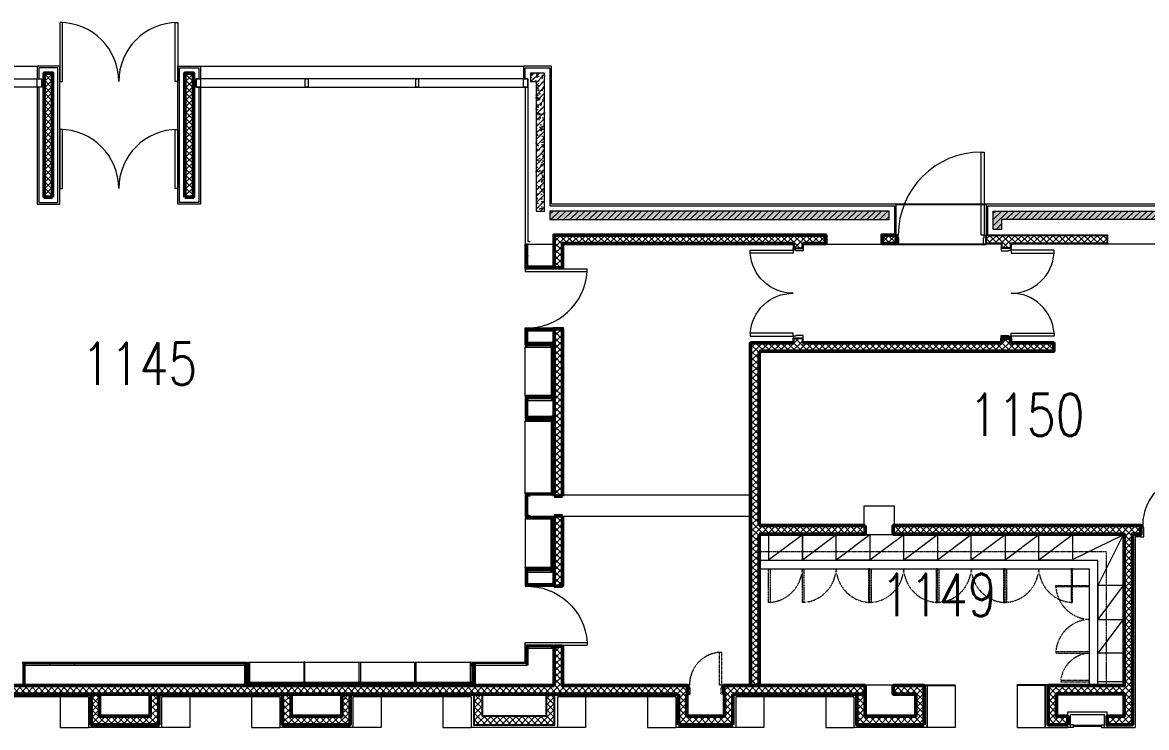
# Model space of a CAD drawing. Header units: inches. Extents: x 13084 to 220150, y 6494 to 167180.
# Drawn here: x 153344 to 173314, y 89785 to 102305 of the extents above; entities that cross this region are included whole.
import ezdxf
from ezdxf.enums import TextEntityAlignment as Align

# ---------------------------------------------------------------- set-up
doc = ezdxf.new("R2010")
doc.units = ezdxf.units.IN
doc.header["$MEASUREMENT"] = 0
doc.linetypes.add('Ground Floor$0$HIDDEN', pattern=[0.375, 0.25, -0.125])
doc.linetypes.add('Ground Floor$0$HIDDEN2', pattern=[0.1875, 0.125, -0.0625])
for name, color, linetype, lineweight in [('Ground Floor$0$A-G23-M-Stairs-Concrete', 251, 'Continuous', 25), ('Ground Floor$0$A-G250-G-Walls-Precast-Concrete', 7, 'Continuous', 15), ('Ground Floor$0$A-G250-M-Walls-Blockwork', 7, 'Continuous', 25), ('Ground Floor$0$A-G250-M-Walls-Louvred', 7, 'Continuous', 9), ('Ground Floor$0$A-G252-H-Internal-Walls', 251, 'Continuous', 9), ('Ground Floor$0$A-G262-H-Precast-Panel', 251, 'Continuous', 5), ('Ground Floor$0$A-G312-M-Wall-Cladding-Panel', 7, 'Continuous', 9), ('Ground Floor$0$A-G312-M-Wall-Finish-Plaster', 7, 'Continuous', 15), ('Ground Floor$0$A-G321-M-Window', 251, 'Continuous', 9), ('Ground Floor$0$A-G322-M-Door', 251, 'Continuous', 15), ('Ground Floor$0$A-G331-M-Floor-Finish-Tiled', 251, 'Continuous', 5), ('Ground Floor$0$A-G4-M-Furniture-Built-In', 251, 'Continuous', 9), ('Ground Floor$0$A-G572-Fire-Hose-Cabinet', 251, 'Continuous', 15), ('Ground Floor$0$Z-Z001-S-Room-Name-Identification-250', 7, 'Continuous', 15)]:
    doc.layers.add(name, color=color, linetype=linetype, lineweight=lineweight)
doc.styles.add('Ground Floor$0$Tag-RomanS', font='romans.shx', dxfattribs={"width": 0.8})
pattern_1 = [(45, (31615.24, 164129.57), (-56.1266, 56.1266), []), (135, (31615.24, 164129.57), (-56.1266, -56.1266), [])]
pattern_2 = [(45, (31615.24, 164119.57), (-56.1266, 56.1266), []), (135, (31615.24, 164119.57), (-56.1266, -56.1266), [])]
pattern_3 = [(50, (31615.24, 164129.57), (182.18467, -15.93909), [19.05, -209.55]), (355, (31615.24, 164129.57), (-35.24283, 191.05664), [15.24, -167.64]), (100.451, (31630.42, 164128.24), (146.9425, 175.11669), [16.19, -178.09]), (46.1842, (31615.24, 164180.37), (271.07904, -42.04233), [28.575, -314.325]), (96.6356, (31637.83, 164176.87), (237.40423, 247.42556), [24.285, -267.135]), (351.184, (31615.24, 164180.37), (237.4046, 247.4251), [22.86, -251.46]), (21, (31640.64, 164167.67), (151.61488, -102.26552), [19.05, -209.55]), (326, (31640.64, 164167.67), (61.80203, 184.18797), [15.24, -167.64]), (71.4514, (31653.27, 164159.15), (213.4165, 81.92286), [16.19, -178.09]), (37.5, (31615.24, 164129.57), (3.088603, 84.55504), [0, -165.608, 0, -170.18, 0, -168.275]), (7.5, (31615.24, 164129.57), (66.81966, 100.180575), [0, -97.028, 0, -161.798, 0, -64.135]), (327.5, (31558.6, 164129.57), (135.590595, -5.728744), [0, -63.5, 0, -198.12, 0, -262.89]), (317.5, (31533.2, 164129.57), (148.12918, 25.42649), [0, -82.55, 0, -131.572, 0, -186.69])]
pattern_4 = [(45, (31615.24, 164129.57), (-56.1266, 56.1266), [])]

# ---------------------------------------------------------------- blocks, each defined once
blk = doc.blocks.new('Ground Floor$0$Door7-Glass-bookshop-2100')
at = {"layer": 'Ground Floor$0$A-G322-M-Door'}
for points in [[(0, 0), (50, 0), (50, 1050), (0, 1050)], [(2100, 0), (2050, 0), (2050, 1050), (2100, 1050)]]:
    blk.add_lwpolyline(points, close=True, dxfattribs=at)
for centre, start, end in [((0, 0), 0, 90), ((2100, 0), 90, 180)]:
    blk.add_arc(centre, 1050, start, end, dxfattribs=at)
blk = doc.blocks.new('Ground Floor$0$d08a')
at = {"layer": 'Ground Floor$0$A-G322-M-Door'}
for points in [[(141095, -68808), (141095, -67334), (141145, -67334), (141145, -68808)], [(139633, -68858), (139621, -68858), (139621, -68808), (139583, -68808), (139583, -68973), (139633, -68973)], [(141133, -68858), (141145, -68858), (141145, -68808), (141183, -68808), (141183, -68973), (141133, -68973)]]:
    blk.add_lwpolyline(points, close=True, dxfattribs=at)
blk.add_arc((141095, -68808), 1474, 90, 180, dxfattribs=at)
blk = doc.blocks.new('Ground Floor$0$tag-roomname')
at = {"lineweight": 18, "ltscale": 0.01, "style": 'Ground Floor$0$Tag-RomanS', "width": 0.8}
blk.add_attdef('ROOM_NO_2', text='', height=3, dxfattribs=at).set_placement((0, 1.612), align=Align.MIDDLE_CENTER)
at = {"linetype": 'ByBlock', "lineweight": 13, "ltscale": 0.01, "style": 'Ground Floor$0$Tag-RomanS', "width": 0.8, "flags": 1}
for tag, p in [('ROOM_NAME_1', (0, -2.288)), ('AREA', (0, -5.744))]:
    blk.add_attdef(tag, text='', height=2.8, dxfattribs=at).set_placement(p, align=Align.MIDDLE_CENTER)
blk = doc.blocks.new('Ground Floor$0$FHC')
at = {"ltscale": 0.2}
for p, q in [((700, 280), (0, 280)), ((0, 0), (0, 280)), ((650, 230), (50, 230)), ((50, 0), (50, 230)), ((650, 0), (650, 230)), ((700, 0), (700, 280)), ((50, 0), (0, 0)), ((100, 50), (50, 50)), ((50, 0), (50, 50)), ((100, 0), (50, 0)), ((100, 50), (100, 0)), ((100, 35), (600, 35)), ((100, 15), (600, 15)), ((600, 0), (600, 50)), ((600, 50), (650, 50)), ((600, 0), (650, 0)), ((650, 0), (650, 50)), ((650, 0), (700, 0))]:
    blk.add_line(p, q, dxfattribs=at)
blk = doc.blocks.new('Ground Floor$0$d1050')
for p, q in [((0, 0), (0, 1100)), ((50, 1100, 0), (0, 1100)), ((50, 0), (50, 1100, 0)), ((0, 0), (50, 0))]:
    blk.add_line(p, q)
blk.add_arc((-18, 34), 1068, 358.194, 86.3534)
blk = doc.blocks.new('Ground Floor$0$Plant Room Door 1600-180')
at = {"layer": 'Ground Floor$0$A-G322-M-Door'}
for points in [[(-1562, 180), (-1562, 942), (-1612, 942), (-1612, 180)], [(-138, 180), (-138, 942), (-88, 942), (-88, 180)], [(-1600, 130), (-1612, 130), (-1612, 180), (-1650, 180), (-1650, 0), (-1600, 0)], [(-100, 130), (-88, 130), (-88, 180), (-50, 180), (-50, 0), (-100, 0)]]:
    blk.add_lwpolyline(points, close=True, dxfattribs=at)
for centre, start, end in [((-1615, 179), 0.0901, 86.0243), ((-85, 179), 93.9757, 179.9099)]:
    blk.add_arc(centre, 765, start, end, dxfattribs=at)
blk = doc.blocks.new('Ground Floor$0$d1000-215')
at = {"layer": 'Ground Floor$0$A-G322-M-Door', "elevation": 0}
for points in [[(88, 1089), (38, 1089), (38, 215), (88, 215)], [(50, 165), (38, 165), (38, 215), (0, 215), (0, 0), (50, 0)], [(950, 165), (962, 165), (962, 215), (1000, 215), (1000, 0), (950, 0)]]:
    blk.add_lwpolyline(points, close=True, dxfattribs=at)
at = {"layer": 'Ground Floor$0$A-G322-M-Door'}
blk.add_arc((88, 215, 0), 874, 359.9988, 90.0031, dxfattribs=at)

msp = doc.modelspace()

# ---------------------------------------------------------------- hatches: boundary and pattern name
at = {"layer": 'Ground Floor$0$A-G252-H-Internal-Walls'}
h = msp.add_hatch(dxfattribs=at)
h.set_pattern_fill('ANSI37', color=256, scale=25, style=0)
h.set_pattern_definition(pattern_1)
h.paths.add_polyline_path([(153880, 99205), (153730, 99205), (153730, 101405), (153880, 101405)])
h = msp.add_hatch(dxfattribs=at)
h.set_pattern_fill('ANSI37', color=256, scale=25, style=0)
h.set_pattern_definition([(135, (278495.24, 164129.57), (56.1266, 56.1266), []), (45, (278495.24, 164129.57), (56.1266, -56.1266), [])])
h.paths.add_polyline_path([(156230, 99205), (156380, 99205), (156380, 101405), (156230, 101405)])
h = msp.add_hatch(dxfattribs=at)
h.set_pattern_fill('ANSI37', color=256, scale=25, style=0)
h.set_pattern_definition(pattern_1)
h.paths.add_polyline_path([(167200, 98380), (167615, 98380), (167615, 98530), (162790, 98530), (162790, 97945), (162940, 97945), (162940, 98380), (167050, 98380), (167050, 98297), (167200, 98297)])
h = msp.add_hatch(dxfattribs=at)
h.set_pattern_fill('ANSI37', color=256, scale=25, style=0)
h.set_pattern_definition(pattern_1)
h.paths.add_polyline_path([(168615, 98530), (168615, 98380), (168865, 98380), (168865, 98530)])
h = msp.add_hatch(dxfattribs=at)
h.set_pattern_fill('ANSI37', color=256, scale=25, style=0)
h.set_pattern_definition(pattern_1)
h.paths.add_polyline_path([(172615, 98380), (172615, 98530), (170465, 98530), (170465, 98380), (170745, 98380), (170745, 98297), (170895, 98297), (170895, 98380)])
h = msp.add_hatch(dxfattribs=at)
h.set_pattern_fill('ANSI37', color=256, scale=25, style=0)
h.set_pattern_definition(pattern_1)
h.paths.add_polyline_path([(162940, 96865), (162790, 96865), (162790, 93895), (162940, 93895)])
h = msp.add_hatch(dxfattribs=at)
h.set_pattern_fill('ANSI37', color=256, scale=25, style=0)
h.set_pattern_definition(pattern_1)
h.paths.add_polyline_path([(171665, 96615), (170895, 96615), (170895, 96697), (170745, 96697), (170745, 96615), (167200, 96615), (167200, 96697), (167050, 96697), (167050, 96615), (166280, 96615), (166280, 93545), (166280, 90530), (166430, 90530), (166430, 93220), (168315, 93220), (168315, 93370), (166430, 93370), (166430, 93545), (166430, 96465), (171665, 96465)])
h = msp.add_hatch(dxfattribs=at)
h.set_pattern_fill('ANSI37', color=256, scale=25, style=0)
h.set_pattern_definition(pattern_1)
h.paths.add_polyline_path([(162940, 93545), (162790, 93545), (162790, 92294), (162940, 92294)])
h = msp.add_hatch(dxfattribs=at)
h.set_pattern_fill('ANSI37', color=256, scale=25, style=0)
h.set_pattern_definition(pattern_1)
h.paths.add_polyline_path([(172915, 93220), (172915, 90530), (171565, 90530), (171565, 89835), (171915, 89835), (171915, 89985), (171715, 89985), (171715, 90380), (172915, 90380), (172915, 89985), (172615, 89985), (172615, 89835), (173065, 89835), (173065, 93220), (173215, 93220), (173215, 93370), (168815, 93370), (168815, 93220)])
h = msp.add_hatch(dxfattribs=at)
h.set_pattern_fill('ANSI37', color=256, scale=25, style=0)
h.set_pattern_definition(pattern_1)
h.paths.add_polyline_path([(164999, 90379), (164999, 89835), (165965, 89835), (165965, 90379), (168165, 90379), (168165, 90379), (168315, 90379), (168315, 90530), (165807, 90530), (165807, 90379), (165815, 90379), (165815, 89985), (165149, 89985), (165149, 90379), (165157, 90379), (165157, 90530), (162940, 90530), (162940, 91229), (162790, 91229), (162790, 90529), (147775, 90529, -0.000629), (147767, 90379)])
h = msp.add_hatch(dxfattribs=at)
h.set_pattern_fill('ANSI37', color=256, scale=25, style=0)
h.set_pattern_definition(pattern_1)
h.paths.add_polyline_path([(169365, 89835), (169365, 90530), (168815, 90530), (168815, 90379), (169215, 90379), (169215, 89985), (168315, 89985), (168315, 90379), (168165, 90379), (168165, 89835)])
h = msp.add_hatch(dxfattribs=at)
h.set_pattern_fill('ANSI37', color=256, scale=25, style=0)
h.set_pattern_definition(pattern_2)
h.paths.add_polyline_path([(155615, 90379), (155615, 89985), (154715, 89985), (154715, 90379), (154565, 90379), (154565, 89835), (155765, 89835), (155765, 90379)])
h = msp.add_hatch(dxfattribs=at)
h.set_pattern_fill('ANSI37', color=256, scale=25, style=0)
h.set_pattern_definition(pattern_2)
h.paths.add_polyline_path([(159015, 90379), (159165, 90379), (159165, 89835), (157965, 89835), (157965, 90379), (158115, 90379), (158115, 89985), (159015, 89985)])
h = msp.add_hatch(dxfattribs=at)
h.set_pattern_fill('ANSI37', color=256, scale=25, style=0)
h.set_pattern_definition(pattern_2)
h.paths.add_polyline_path([(162649, 90379), (162649, 89985), (161515, 89985), (161515, 90379), (161365, 90379), (161365, 89835), (162799, 89835), (162799, 90379)])
at = {"layer": 'Ground Floor$0$A-G262-H-Precast-Panel'}
h = msp.add_hatch(dxfattribs=at)
h.set_pattern_fill('AR-CONC', color=256, style=0)
h.set_pattern_definition(pattern_3)
h.paths.add_polyline_path([(162370, 101405), (162370, 101255), (162470, 101255), (162470, 98955), (162620, 98955), (162620, 101405)])
h = msp.add_hatch(dxfattribs=at)
h.set_pattern_fill('ANSI31', color=256, scale=25, style=0)
h.set_pattern_definition(pattern_4)
h.paths.add_polyline_path([(162370, 101405), (162370, 101255), (162470, 101255), (162470, 98955), (162620, 98955), (162620, 101405)])
h = msp.add_hatch(dxfattribs=at)
h.set_pattern_fill('AR-CONC', color=256, style=0)
h.set_pattern_definition(pattern_3)
h.paths.add_polyline_path([(162715, 98955), (162715, 98805), (168740, 98805), (168740, 98955)])
h = msp.add_hatch(dxfattribs=at)
h.set_pattern_fill('ANSI31', color=256, scale=25, style=0)
h.set_pattern_definition(pattern_4)
h.paths.add_polyline_path([(162715, 98955), (162715, 98805), (168740, 98805), (168740, 98955)])
h = msp.add_hatch(dxfattribs=at)
h.set_pattern_fill('AR-CONC', color=256, style=0)
h.set_pattern_definition(pattern_3)
h.paths.add_polyline_path([(180540, 98955), (170590, 98955), (170590, 98630), (170740, 98630), (170740, 98805), (180540, 98805)])
h = msp.add_hatch(dxfattribs=at)
h.set_pattern_fill('ANSI31', color=256, scale=25, style=0)
h.set_pattern_definition(pattern_4)
h.paths.add_polyline_path([(180540, 98955), (170590, 98955), (170590, 98630), (170740, 98630), (170740, 98805), (180540, 98805)])

# ---------------------------------------------------------------- linework, layer by layer
at = {"layer": 'Ground Floor$0$A-G23-M-Stairs-Concrete'}
for p, q in [((168865, 99080), (170465, 99080)), ((168865, 98365), (170465, 98365))]:
    msp.add_line(p, q, dxfattribs=at)
at = {"layer": 'Ground Floor$0$A-G250-G-Walls-Precast-Concrete'}
for points in [[(162370, 101405), (162370, 101255), (162470, 101255), (162470, 98955), (162620, 98955), (162620, 101405)], [(162715, 98955), (162715, 98805), (168740, 98805), (168740, 98955)], [(180540, 98805), (170740, 98805), (170740, 98630), (170590, 98630), (170590, 98955), (180540, 98955), (180540, 98805)]]:
    msp.add_lwpolyline(points, close=True, dxfattribs=at)
at = {"layer": 'Ground Floor$0$A-G250-M-Walls-Blockwork', "lineweight": 50, "ltscale": 0.02}
for p, q in [((162790, 93895), (162790, 96865)), ((162790, 96865), (162940, 96865)), ((162940, 96865), (162940, 93895)), ((170745, 96615), (170745, 96697, 0)), ((170745, 96697, 0), (170895, 96697, 0)), ((170895, 96697, 0), (170895, 96615)), ((166280, 93545), (166280, 96615)), ((166280, 96615), (167050, 96615)), ((171665, 96465), (166430, 96465)), ((166430, 96465), (166430, 93545)), ((167200, 96615), (170745, 96615)), ((170895, 96615), (171665, 96615)), ((171665, 96615), (171665, 96465)), ((162940, 93895), (162790, 93895)), ((162790, 92294), (162790, 93545)), ((162940, 93545), (162790, 93545)), ((162940, 93545), (162940, 92294)), ((166280, 90530), (166280, 93545)), ((166430, 93545), (166430, 93370)), ((166430, 93370), (168315, 93370)), ((168315, 93370), (168315, 93220)), ((168315, 93220), (166430, 93220)), ((166430, 93220), (166430, 90530)), ((162940, 92294), (162790, 92294)), ((162790, 90529, 0), (162790, 91229, 0)), ((162790, 91229, 0), (162940, 91229, 0)), ((162940, 91229, 0), (162940, 90530, 0)), ((147775, 90529, 0), (162790, 90529, 0)), ((165157, 90530, 0), (162940, 90530, 0)), ((165157, 90379, 0), (165157, 90530, 0)), ((166430, 90530), (166280, 90530)), ((168315, 90530, 0), (168315, 90379, 0)), ((164999, 90379, 0), (147767, 90379, 0)), ((164999, 90379, 0), (164999, 89835, 0)), ((165149, 89985, 0), (165149, 90379, 0)), ((165157, 90379, 0), (165149, 90379, 0)), ((165815, 90379, 0), (165807, 90379, 0)), ((165815, 90379, 0), (165815, 89985, 0)), ((168315, 90379, 0), (165965, 90379, 0)), ((165965, 89835, 0), (165965, 90379, 0)), ((165815, 89985, 0), (165149, 89985, 0)), ((164999, 89835, 0), (165965, 89835, 0))]:
    msp.add_line(p, q, dxfattribs=at)
at = {"layer": 'Ground Floor$0$A-G250-M-Walls-Blockwork', "lineweight": 50, "ltscale": 0.02, "elevation": 0}
for points in [[(153880, 99205), (153730, 99205), (153730, 101405), (153880, 101405), (153880, 99205)], [(156230, 99205), (156380, 99205), (156380, 101405), (156230, 101405), (156230, 99205)], [(171915, 89835), (171915, 89985), (171715, 89985), (171715, 90380), (172915, 90380), (172915, 89985), (172615, 89985), (172615, 89835), (173065, 89835), (173065, 93220), (173215, 93220), (173215, 93370), (168815, 93370), (168815, 93220), (172915, 93220), (172915, 90530), (171565, 90530), (171565, 89835), (171915, 89835)], [(165807, 90379), (165807, 90530), (168315, 90530)]]:
    msp.add_lwpolyline(points, dxfattribs=at)
at = {"layer": 'Ground Floor$0$A-G250-M-Walls-Blockwork', "lineweight": 50, "ltscale": 0.02}
msp.add_lwpolyline([(167050, 98380), (162940, 98380), (162940, 97945), (162790, 97945), (162790, 98530), (167615, 98530), (167615, 98380), (167200, 98380)], dxfattribs=at)
for points in [[(168865, 98530), (168615, 98530), (168615, 98380), (168865, 98380)], [(169365, 89835), (169365, 90530), (168815, 90530), (168815, 90530), (168815, 90379), (169215, 90379), (169215, 89985), (168315, 89985), (168315, 90379), (168165, 90379), (168165, 89835)]]:
    msp.add_lwpolyline(points, close=True, dxfattribs=at)
at = {"layer": 'Ground Floor$0$A-G250-M-Walls-Blockwork'}
for points in [[(170895, 98297), (170745, 98297), (170745, 98380), (170465, 98380), (170465, 98530), (172615, 98530), (172615, 98380), (170895, 98380), (170895, 98297)], [(162649, 90379), (162649, 89985), (161515, 89985), (161515, 90379), (161365, 90379), (161365, 89835), (162799, 89835), (162799, 90379)]]:
    msp.add_lwpolyline(points, close=True, dxfattribs=at)
for points in [[(167050, 98380), (167050, 98297), (167200, 98297), (167200, 98380)], [(167050, 96615), (167050, 96697), (167200, 96697), (167200, 96615)]]:
    msp.add_lwpolyline(points, dxfattribs=at)
at = {"layer": 'Ground Floor$0$A-G250-M-Walls-Blockwork', "elevation": 0}
msp.add_lwpolyline([(166430, 90530), (166280, 90530)], dxfattribs=at)
at = {"layer": 'Ground Floor$0$A-G250-M-Walls-Blockwork', "lineweight": 50, "ltscale": 0.02, "elevation": 0}
for points in [[(155615, 90379), (155615, 89985), (154715, 89985), (154715, 90379), (154565, 90379), (154565, 89835), (155765, 89835), (155765, 90379)], [(159015, 90379), (159165, 90379), (159165, 89835), (157965, 89835), (157965, 90379), (158115, 90379), (158115, 89985), (159015, 89985)]]:
    msp.add_lwpolyline(points, close=True, dxfattribs=at)
at = {"layer": 'Ground Floor$0$A-G250-M-Walls-Louvred'}
for p, q in [((154015, 90330, 0), (154015, 89785, 0)), ((156315, 90330, 0), (156315, 89785, 0)), ((157415, 90330, 0), (157415, 89785, 0)), ((159715, 90330, 0), (159715, 89785, 0)), ((160815, 90330, 0), (160815, 89785, 0)), ((163349, 90330, 0), (163349, 89785, 0)), ((164449, 90330, 0), (164449, 89785, 0)), ((166515, 90330, 0), (166515, 89785, 0)), ((167615, 90330, 0), (167615, 89785, 0)), ((154015, 89785, 0), (154515, 89785, 0)), ((156315, 89785, 0), (155815, 89785, 0)), ((157415, 89785, 0), (157915, 89785, 0)), ((159715, 89785, 0), (159215, 89785, 0)), ((160815, 89785, 0), (161315, 89785, 0)), ((163349, 89785, 0), (162849, 89785, 0)), ((164449, 89785, 0), (164949, 89785, 0)), ((166515, 89785, 0), (166015, 89785, 0)), ((167615, 89785, 0), (168115, 89785, 0))]:
    msp.add_line(p, q, dxfattribs=at)
for points in [[(169915, 89785), (169415, 89785), (169415, 90530), (169915, 90530)], [(171015, 89785), (171515, 89785), (171515, 90530), (171015, 90530)]]:
    msp.add_lwpolyline(points, close=True, dxfattribs=at)
at = {"layer": 'Ground Floor$0$A-G312-M-Wall-Cladding-Panel'}
for p, q in [((156105, 99080, 0), (156105, 99219, 0)), ((156475, 99080, 0), (156105, 99080, 0))]:
    msp.add_line(p, q, dxfattribs=at)
at = {"layer": 'Ground Floor$0$A-G312-M-Wall-Cladding-Panel', "elevation": 0}
for points in [[(153605, 101155), (153605, 99080), (154005, 99080), (154005, 101530), (153605, 101530), (153605, 101305)], [(153635, 101155), (153635, 99110), (153975, 99110), (153975, 101500), (153635, 101500), (153635, 101305)], [(156505, 101155), (156505, 99080), (156105, 99080), (156105, 101530), (156505, 101530), (156505, 101305)], [(156475, 101155), (156475, 99110), (156135, 99110), (156135, 101500), (156475, 101500), (156475, 101305)]]:
    msp.add_lwpolyline(points, dxfattribs=at)
at = {"layer": 'Ground Floor$0$A-G312-M-Wall-Cladding-Panel'}
for points in [[(162275, 101305), (162275, 101500), (162715, 101500), (162715, 99050), (168835, 99050), (168835, 98530), (168865, 98530), (168865, 99080), (162745, 99080), (162745, 101530), (162245, 101530), (162245, 101305)], [(180315, 96430), (180665, 96430), (180665, 99080), (170465, 99080), (170465, 98530), (170495, 98530), (170495, 99050), (180635, 99050), (180635, 96460), (180315, 96460)]]:
    msp.add_lwpolyline(points, close=True, dxfattribs=at)
at = {"layer": 'Ground Floor$0$A-G312-M-Wall-Finish-Plaster'}
for p, q in [((168865, 98365), (168865, 98530)), ((170465, 98365), (170465, 98530)), ((170465, 98530), (170465, 98530)), ((162275, 98365), (162775, 98365, 0)), ((162275, 98365), (162775, 98365, 0)), ((162775, 98365, 0), (162775, 97930, 0)), ((162955, 97930), (162955, 98365)), ((162955, 98365), (167035, 98365)), ((167035, 98365), (167035, 98297, 0)), ((167050, 98297, 0), (167035, 98297, 0)), ((167215, 98297, 0), (167200, 98297, 0)), ((167215, 98365, 0), (167215, 98297, 0)), ((167215, 98365), (168865, 98365)), ((170730, 98365), (170465, 98365)), ((170730, 98365), (170730, 98297)), ((170745, 98297, 0), (170730, 98297, 0)), ((170910, 98297, 0), (170895, 98297, 0)), ((170910, 98365), (170910, 98297, 0)), ((174650, 98365), (170910, 98365)), ((162775, 97930), (162955, 97930)), ((162775, 97930, 0), (162955, 97930)), ((162775, 96880, 0), (162775, 93895)), ((162955, 96880), (162775, 96880, 0)), ((162955, 93910, 0), (162955, 96880)), ((167035, 96630), (167035, 96697, 0)), ((167050, 96697, 0), (167035, 96697, 0)), ((167215, 96697, 0), (167200, 96697, 0)), ((167215, 96630), (167215, 96697, 0)), ((170730, 96630), (170730, 96697, 0)), ((170745, 96697, 0), (170730, 96697, 0)), ((170910, 96697, 0), (170895, 96697, 0)), ((170910, 96630), (170910, 96697, 0)), ((166265, 93910, 0), (166265, 96630, 0)), ((166265, 96630, 0), (167035, 96630, 0)), ((167215, 96630, 0), (170730, 96630, 0)), ((170910, 96630, 0), (171680, 96630, 0)), ((171680, 96630, 0), (171680, 96450, 0)), ((166445, 93385, 0), (166445, 96450, 0)), ((171680, 96450, 0), (166445, 96450, 0)), ((162775, 93910), (162350, 93910, 0)), ((166265, 93910, 0), (162955, 93910, 0)), ((162775, 93530), (162350, 93530, 0)), ((162775, 93545), (162775, 92294)), ((162955, 93530, 0), (162955, 92294, 0)), ((166265, 93530, 0), (162955, 93530, 0)), ((166265, 90545, 0), (166265, 93530, 0)), ((168300, 93385, 0), (166445, 93385, 0)), ((173215, 93385, 0), (168830, 93385, 0)), ((173215, 93370, 0), (173215, 93385, 0)), ((172900, 93205, 0), (166445, 93205, 0)), ((166445, 90545, 0), (166445, 93205, 0)), ((172900, 93205, 0), (172900, 90545, 0)), ((173115, 93170, 0), (173115, 89785, 0)), ((173215, 93170, 0), (173115, 93170, 0)), ((173215, 93170, 0), (173215, 93220, 0)), ((162775, 92294), (162790, 92294)), ((162940, 92294), (162955, 92294)), ((162775, 91244), (162775, 90544)), ((162775, 91244), (162955, 91244, 0)), ((162955, 90545, 0), (162955, 91244, 0)), ((162775, 90544), (147791, 90544)), ((162955, 90545, 0), (165157, 90545, 0)), ((165157, 90530, 0), (165157, 90545, 0)), ((165807, 90530, 0), (165807, 90545, 0)), ((165807, 90545, 0), (166265, 90545, 0)), ((166445, 90545, 0), (169915, 90545, 0)), ((169415, 90545, 0), (169415, 89785, 0)), ((169915, 90530), (169915, 90545)), ((172900, 90545, 0), (171015, 90545, 0)), ((171015, 90530), (171015, 90545, 0)), ((171515, 90545, 0), (171515, 89785, 0)), ((154515, 90330, 0), (152415, 90330, 0)), ((154515, 90330, 0), (154515, 89785, 0)), ((155815, 90330, 0), (155815, 89785, 0)), ((157915, 90330, 0), (155815, 90330, 0)), ((157915, 90330, 0), (157915, 89785, 0)), ((159215, 90330, 0), (159215, 89785, 0)), ((161315, 90330, 0), (159215, 90330, 0)), ((161315, 90330, 0), (161315, 89785, 0)), ((162849, 90330, 0), (162849, 89785, 0)), ((164949, 90330, 0), (162849, 90330, 0)), ((164949, 90330, 0), (164949, 89785, 0)), ((168115, 90330, 0), (166015, 90330, 0)), ((166015, 90330, 0), (166015, 89785, 0)), ((168115, 90330, 0), (168115, 89785, 0)), ((155815, 89785, 0), (154515, 89785, 0)), ((159215, 89785, 0), (157915, 89785, 0)), ((162849, 89785, 0), (161315, 89785, 0)), ((166015, 89785, 0), (164949, 89785, 0)), ((169415, 89785, 0), (168115, 89785, 0)), ((171515, 89785, 0), (171915, 89785, 0)), ((171915, 89785, 0), (171915, 89835, 0)), ((172615, 89785, 0), (172615, 89835, 0)), ((172615, 89785, 0), (173115, 89785, 0))]:
    msp.add_line(p, q, dxfattribs=at)
at = {"layer": 'Ground Floor$0$A-G312-M-Wall-Finish-Plaster', "elevation": 0}
for points in [[(162275, 101155), (162275, 98365)], [(162320, 101155), (162325, 101155), (162325, 98415), (162365, 98415)], [(168300, 93385), (168300, 93720), (168830, 93720), (168830, 93385)]]:
    msp.add_lwpolyline(points, dxfattribs=at)
at = {"layer": 'Ground Floor$0$A-G321-M-Window'}
for points in [[(147790, 101305), (153680, 101305), (153680, 101155), (147790, 101155)], [(162320, 101305), (156430, 101305), (156430, 101155), (162320, 101155)], [(158369, 101305), (158419, 101305), (158419, 101155), (158369, 101155)], [(160332, 101305), (160382, 101305), (160382, 101155), (160332, 101155)]]:
    msp.add_lwpolyline(points, close=True, dxfattribs=at)
at = {"layer": 'Ground Floor$0$A-G321-M-Window', "elevation": 0}
for points in [[(153605, 101305), (153680, 101305), (153680, 101155), (153605, 101155)], [(156430, 101305), (156505, 101305), (156505, 101155), (156430, 101155)], [(162245, 101305), (162320, 101305), (162320, 101155), (162245, 101155)]]:
    msp.add_lwpolyline(points, close=True, dxfattribs=at)
at = {"layer": 'Ground Floor$0$A-G331-M-Floor-Finish-Tiled'}
for p, q in [((147865, 101530), (153605, 101530, 0)), ((156505, 101530), (162245, 101530, 0))]:
    msp.add_line(p, q, dxfattribs=at)
at = {"layer": 'Ground Floor$0$A-G4-M-Furniture-Built-In'}
for p, q in [((162275, 97930, 0), (162275, 98365, 0)), ((162288, 97942, 0), (162288, 98365, 0)), ((162300, 97955), (162300, 98365, 0)), ((162325, 97980), (162325, 98340)), ((162775, 98365, 0), (162775, 97930, 0)), ((162775, 97930), (162275, 97930)), ((162775, 97942), (162288, 97942)), ((162775, 97955), (162300, 97955)), ((162775, 97980), (162325, 97980)), ((162275, 96880, 0), (162775, 96880)), ((162275, 96580, 0), (162275, 96880, 0)), ((162275, 96880, 0), (162775, 96880, 0)), ((162288, 96592, 0), (162288, 96867, 0)), ((162288, 96867, 0), (162775, 96867, 0)), ((162300, 96605, 0), (162300, 96855, 0)), ((162300, 96855, 0), (162775, 96855, 0)), ((162325, 96630, 0), (162325, 96830, 0)), ((162325, 96830, 0), (162750, 96830, 0)), ((162775, 96580, 0), (162275, 96580, 0)), ((162775, 96560, 0), (162275, 96560, 0)), ((162275, 96560, 0), (162275, 96540, 0)), ((162275, 95684, 0), (162275, 96540, 0)), ((162275, 96540, 0), (162735, 96540, 0)), ((162775, 96592, 0), (162288, 96592, 0)), ((162295, 96580, 0), (162325, 96560, 0)), ((162295, 96560, 0), (162325, 96580, 0)), ((162325, 96580, 0), (162295, 96580, 0)), ((162295, 96580, 0), (162295, 96560, 0)), ((162295, 96560, 0), (162325, 96560, 0)), ((162775, 96605, 0), (162300, 96605, 0)), ((162325, 96630, 0), (162750, 96630, 0)), ((162325, 96560, 0), (162325, 96580, 0)), ((162725, 96580, 0), (162755, 96560, 0)), ((162725, 96560, 0), (162755, 96580, 0)), ((162755, 96580, 0), (162725, 96580, 0)), ((162725, 96580, 0), (162725, 96560, 0)), ((162725, 96560, 0), (162755, 96560, 0)), ((162755, 96545), (162735, 96545)), ((162735, 96545), (162735, 95679, 0)), ((162755, 96560, 0), (162755, 96580, 0)), ((162755, 96545), (162755, 95679, 0)), ((162755, 96540, 0), (162775, 96540, 0)), ((162775, 96540, 0), (162775, 96560, 0)), ((162275, 95664, 0), (162275, 95684, 0)), ((162275, 95684, 0), (162735, 95684, 0)), ((162775, 95664, 0), (162275, 95664, 0)), ((162295, 95644, 0), (162325, 95664, 0)), ((162295, 95664, 0), (162325, 95644, 0)), ((162295, 95644, 0), (162295, 95664, 0)), ((162295, 95664, 0), (162325, 95664, 0)), ((162325, 95664, 0), (162325, 95644, 0)), ((162725, 95644, 0), (162755, 95664, 0)), ((162725, 95664, 0), (162755, 95644, 0)), ((162725, 95644, 0), (162725, 95664, 0)), ((162725, 95664, 0), (162755, 95664, 0)), ((162755, 95679), (162735, 95679)), ((162755, 95684, 0), (162775, 95684, 0)), ((162755, 95664, 0), (162755, 95644, 0)), ((162775, 95684, 0), (162775, 95664, 0)), ((162775, 95644, 0), (162275, 95644, 0)), ((162275, 95644, 0), (162275, 95264, 0)), ((162775, 95632, 0), (162288, 95632, 0)), ((162288, 95632, 0), (162288, 95277, 0)), ((162325, 95644, 0), (162295, 95644, 0)), ((162775, 95619, 0), (162300, 95619, 0)), ((162300, 95619, 0), (162300, 95289, 0)), ((162325, 95314, 0), (162325, 95594, 0)), ((162325, 95594, 0), (162750, 95594, 0)), ((162755, 95644, 0), (162725, 95644, 0)), ((162275, 95264, 0), (162775, 95264, 0)), ((162288, 95277, 0), (162775, 95277, 0)), ((162295, 95264, 0), (162325, 95244, 0)), ((162295, 95244, 0), (162325, 95264, 0)), ((162325, 95264, 0), (162295, 95264, 0)), ((162295, 95264, 0), (162295, 95244, 0)), ((162300, 95289, 0), (162775, 95289, 0)), ((162325, 95314, 0), (162750, 95314, 0)), ((162325, 95244, 0), (162325, 95264, 0)), ((162725, 95264, 0), (162755, 95244, 0)), ((162725, 95244, 0), (162755, 95264, 0)), ((162755, 95264, 0), (162725, 95264, 0)), ((162725, 95264, 0), (162725, 95244, 0)), ((162755, 95244, 0), (162755, 95264, 0)), ((162775, 95244, 0), (162275, 95244, 0)), ((162275, 95244, 0), (162275, 95224, 0)), ((162275, 93950, 0), (162275, 95224, 0)), ((162275, 95224, 0), (162735, 95224, 0)), ((162295, 95244, 0), (162325, 95244, 0)), ((162725, 95244, 0), (162755, 95244, 0)), ((162735, 95229, 0), (162735, 93945)), ((162755, 95229, 0), (162735, 95229, 0)), ((162755, 95229, 0), (162755, 93945)), ((162755, 95224, 0), (162775, 95224, 0)), ((162775, 95224, 0), (162775, 95244, 0)), ((162275, 93930, 0), (162275, 93950, 0)), ((162275, 93950, 0), (162735, 93950, 0)), ((162775, 93930, 0), (162275, 93930, 0)), ((162775, 93910), (162275, 93910)), ((162275, 93910), (162275, 93530)), ((162288, 93530, 0), (162288, 93910, 0)), ((162295, 93910, 0), (162325, 93930, 0)), ((162295, 93930, 0), (162325, 93910, 0)), ((162295, 93910, 0), (162295, 93930, 0)), ((162295, 93930, 0), (162325, 93930, 0)), ((162325, 93910, 0), (162295, 93910, 0)), ((162300, 93530, 0), (162300, 93910, 0)), ((162365, 93895), (162300, 93895, 0)), ((162325, 93930, 0), (162325, 93910, 0)), ((162325, 93570, 0), (162325, 93870, 0)), ((162725, 93910, 0), (162755, 93930, 0)), ((162725, 93930, 0), (162755, 93910, 0)), ((162725, 93910, 0), (162725, 93930, 0)), ((162725, 93930, 0), (162755, 93930, 0)), ((162755, 93910, 0), (162725, 93910, 0)), ((162755, 93945), (162735, 93945)), ((162755, 93950, 0), (162775, 93950, 0)), ((162755, 93930, 0), (162755, 93910, 0)), ((162775, 93950, 0), (162775, 93930, 0)), ((162275, 93530), (162775, 93530)), ((162775, 93510, 0), (162275, 93510, 0)), ((162275, 93510, 0), (162275, 93490, 0)), ((162275, 93490, 0), (162275, 92634, 0)), ((162275, 93490, 0), (162735, 93490, 0)), ((162295, 93530, 0), (162325, 93510, 0)), ((162295, 93510, 0), (162325, 93530, 0)), ((162325, 93530, 0), (162295, 93530, 0)), ((162295, 93530, 0), (162295, 93510, 0)), ((162295, 93510, 0), (162325, 93510, 0)), ((162365, 93545), (162300, 93545, 0)), ((162325, 93510, 0), (162325, 93530, 0)), ((162775, 93530), (162350, 93530, 0)), ((162725, 93530, 0), (162755, 93510, 0)), ((162725, 93510, 0), (162755, 93530, 0)), ((162755, 93530, 0), (162725, 93530, 0)), ((162725, 93530, 0), (162725, 93510, 0)), ((162725, 93510, 0), (162755, 93510, 0)), ((162735, 92629), (162735, 93495)), ((162755, 93495), (162735, 93495)), ((162755, 93510, 0), (162755, 93530, 0)), ((162755, 92629), (162755, 93495)), ((162755, 93490, 0), (162775, 93490, 0)), ((162775, 93490, 0), (162775, 93510, 0)), ((166445, 93205, 0), (166445, 92605, 0)), ((167200, 93205, 0), (166600, 92755, 0)), ((167800, 93205, 0), (167200, 92755, 0)), ((168400, 93205, 0), (167800, 92755, 0)), ((169000, 93205, 0), (168400, 92755, 0)), ((169600, 93205, 0), (169000, 92755, 0)), ((170200, 93205, 0), (169600, 92755, 0)), ((170800, 93205, 0), (170200, 92755, 0)), ((171400, 93205, 0), (170800, 92755, 0)), ((172000, 93205, 0), (171400, 92755, 0)), ((171975, 92755, 0), (172900, 93205, 0)), ((172900, 93205, 0), (172450, 92305, 0)), ((166445, 92755, 0), (172450, 92755, 0)), ((172450, 90545, 0), (172450, 92755, 0)), ((162275, 92614, 0), (162275, 92634, 0)), ((162275, 92634, 0), (162735, 92634, 0)), ((162775, 92614, 0), (162275, 92614, 0)), ((162775, 92594, 0), (162275, 92594, 0)), ((162275, 92594, 0), (162275, 92294, 0)), ((162775, 92582, 0), (162288, 92582, 0)), ((162288, 92582, 0), (162288, 92307, 0)), ((162295, 92594, 0), (162325, 92614, 0)), ((162295, 92614, 0), (162325, 92594, 0)), ((162295, 92594, 0), (162295, 92614, 0)), ((162295, 92614, 0), (162325, 92614, 0)), ((162325, 92594, 0), (162295, 92594, 0)), ((162775, 92569, 0), (162300, 92569, 0)), ((162300, 92569, 0), (162300, 92319, 0)), ((162325, 92614, 0), (162325, 92594, 0)), ((162325, 92344, 0), (162325, 92544, 0)), ((162325, 92544, 0), (162750, 92544, 0)), ((162725, 92594, 0), (162755, 92614, 0)), ((162725, 92614, 0), (162755, 92594, 0)), ((162725, 92594, 0), (162725, 92614, 0)), ((162725, 92614, 0), (162755, 92614, 0)), ((162755, 92594, 0), (162725, 92594, 0)), ((162755, 92629), (162735, 92629)), ((162755, 92634, 0), (162775, 92634, 0)), ((162755, 92614, 0), (162755, 92594, 0)), ((162775, 92634, 0), (162775, 92614, 0)), ((166445, 92605, 0), (172300, 92605, 0)), ((166600, 92605, 0), (166625, 92605, 0)), ((167200, 92605, 0), (167225, 92605, 0)), ((168400, 92605, 0), (168375, 92605, 0)), ((168400, 92605, 0), (168425, 92605, 0)), ((169600, 92605, 0), (169575, 92605, 0)), ((169600, 92605, 0), (169625, 92605, 0)), ((170800, 92605, 0), (170775, 92605, 0)), ((170800, 92605, 0), (170825, 92605, 0)), ((172000, 92605, 0), (171975, 92605, 0)), ((172300, 90545, 0), (172300, 92605, 0)), ((162275, 92294, 0), (162775, 92294)), ((162275, 92294, 0), (162775, 92294, 0)), ((162288, 92307, 0), (162775, 92307, 0)), ((162300, 92319, 0), (162775, 92319, 0)), ((162325, 92344, 0), (162750, 92344, 0)), ((172900, 92305, 0), (172450, 91705, 0)), ((166625, 92007, 0), (166600, 92007, 0)), ((168375, 92007, 0), (168400, 92007, 0)), ((168425, 92007, 0), (168400, 92007, 0)), ((169575, 92007, 0), (169600, 92007, 0)), ((169625, 92007, 0), (169600, 92007, 0)), ((170775, 92007, 0), (170800, 92007, 0)), ((170825, 92007, 0), (170800, 92007, 0)), ((172900, 91705, 0), (172450, 91105, 0)), ((162275, 90944, 0), (162275, 91244, 0)), ((162275, 91244, 0), (162775, 91244)), ((162775, 91244), (162275, 91244, 0)), ((162275, 91244, 0), (162275, 90944, 0)), ((162775, 91232, 0), (162288, 91232, 0)), ((162288, 91232, 0), (162288, 90932, 0)), ((162775, 91219, 0), (162300, 91219, 0)), ((162300, 91219, 0), (162300, 90919, 0)), ((162325, 91194, 0), (162325, 90919, 0)), ((162325, 91194, 0), (162750, 91194, 0)), ((153338, 90944, 0), (157338, 90944, 0)), ((153350, 90932, 0), (153350, 90544, 0)), ((153350, 90932, 0), (157325, 90932, 0)), ((153363, 90919, 0), (157313, 90919, 0)), ((153363, 90919, 0), (153363, 90544, 0)), ((153388, 90894, 0), (153388, 90544, 0)), ((153388, 90894, 0), (157288, 90894, 0)), ((157288, 90894, 0), (157288, 90544, 0)), ((157313, 90919), (157313, 90544)), ((157325, 90932), (157325, 90544)), ((157338, 90944, 0), (157338, 90544)), ((157338, 90924), (157358, 90894)), ((157358, 90924), (157338, 90894)), ((157338, 90894), (157338, 90924)), ((157338, 90924), (157358, 90924)), ((157358, 90894), (157338, 90894)), ((157358, 90544), (157358, 90944)), ((157358, 90944), (157378, 90944)), ((157358, 90924), (157358, 90894)), ((157378, 90944), (158343, 90944)), ((157378, 90944), (157378, 90584)), ((158363, 90944), (158343, 90944)), ((158343, 90944), (158343, 90584)), ((158363, 90944), (159328, 90944)), ((158363, 90584), (158363, 90944)), ((159328, 90944), (159348, 90944)), ((159328, 90584), (159328, 90944)), ((159348, 90944), (160313, 90944)), ((159348, 90944), (159348, 90584)), ((160313, 90944), (160333, 90944)), ((160313, 90584), (160313, 90944)), ((160333, 90944), (161298, 90944)), ((160333, 90944), (160333, 90584)), ((161318, 90944), (161298, 90944)), ((161298, 90944), (161298, 90584)), ((161318, 90544), (161318, 90944)), ((161338, 90924), (161318, 90894)), ((161318, 90924), (161338, 90894)), ((161338, 90924), (161318, 90924)), ((161318, 90924), (161318, 90894)), ((161318, 90894), (161338, 90894)), ((161338, 90944), (161338, 90544)), ((161338, 90944), (162275, 90944, 0)), ((161338, 90894), (161338, 90924)), ((161350, 90932), (161350, 90544)), ((162288, 90932, 0), (161350, 90932, 0)), ((161363, 90919), (161363, 90544)), ((162300, 90919, 0), (161363, 90919, 0)), ((161388, 90894, 0), (161388, 90544)), ((161388, 90894, 0), (162300, 90894, 0)), ((157338, 90594), (157358, 90564)), ((157358, 90594), (157338, 90564)), ((157338, 90564), (157338, 90594)), ((157338, 90594), (157358, 90594)), ((157358, 90564), (157338, 90564)), ((157358, 90594), (157358, 90564)), ((157378, 90544), (157358, 90544)), ((161303, 90584), (157373, 90584)), ((157373, 90584), (157373, 90564)), ((157373, 90564), (161303, 90564)), ((157378, 90564), (157378, 90544)), ((158343, 90584), (158363, 90584)), ((159348, 90584), (159328, 90584)), ((160333, 90584), (160313, 90584)), ((161298, 90564), (161298, 90544)), ((161298, 90544), (161318, 90544)), ((161303, 90564), (161303, 90584)), ((161338, 90594), (161318, 90564)), ((161318, 90594), (161338, 90564)), ((161338, 90594), (161318, 90594)), ((161318, 90594), (161318, 90564)), ((161318, 90564), (161338, 90564)), ((161338, 90564), (161338, 90594)), ((172300, 90595, 0), (172300, 90620, 0)), ((172900, 90595, 0), (172450, 90595, 0))]:
    msp.add_line(p, q, dxfattribs=at)
at = {"layer": 'Ground Floor$0$A-G4-M-Furniture-Built-In', "linetype": 'Ground Floor$0$HIDDEN', "ltscale": 0.25}
for p, q in [((172600, 92905, 0), (166445, 92905, 0)), ((172600, 92905, 0), (172600, 90545, 0)), ((166600, 92007, 0), (166600, 92605, 0)), ((166625, 92605, 0), (166625, 92007, 0)), ((167200, 92007, 0), (167200, 92605, 0)), ((167225, 92605, 0), (167225, 92007, 0)), ((168375, 92605, 0), (168375, 92007, 0)), ((168400, 92007, 0), (168400, 92605, 0)), ((168400, 92007, 0), (168400, 92605, 0)), ((168425, 92605, 0), (168425, 92007, 0)), ((169575, 92605, 0), (169575, 92007, 0)), ((169600, 92007, 0), (169600, 92605, 0)), ((169600, 92007, 0), (169600, 92605, 0)), ((169625, 92605, 0), (169625, 92007, 0)), ((170775, 92605, 0), (170775, 92007, 0)), ((170800, 92007, 0), (170800, 92605, 0)), ((170800, 92007, 0), (170800, 92605, 0)), ((170825, 92605, 0), (170825, 92007, 0)), ((171975, 92605, 0), (171975, 92007, 0)), ((172000, 92007, 0), (172000, 92605, 0)), ((171702, 92305, 0), (172300, 92305, 0)), ((172300, 92280, 0), (171702, 92280, 0)), ((167225, 92007, 0), (167200, 92007, 0)), ((172300, 91130, 0), (171702, 91130, 0)), ((171702, 91105, 0), (172300, 91105, 0)), ((172300, 90620, 0), (171790, 90620, 0)), ((171790, 90595, 0), (172300, 90595, 0))]:
    msp.add_line(p, q, dxfattribs=at)
at = {"layer": 'Ground Floor$0$A-G4-M-Furniture-Built-In', "linetype": 'Ground Floor$0$HIDDEN2', "ltscale": 0.75}
for p, q in [((171702, 92280, 0), (171702, 92305, 0)), ((171975, 92007, 0), (172000, 92007, 0)), ((171702, 91130, 0), (171702, 91105, 0)), ((171790, 90620, 0), (171790, 90595, 0))]:
    msp.add_line(p, q, dxfattribs=at)
at = {"layer": 'Ground Floor$0$A-G4-M-Furniture-Built-In'}
for points in [[(162300, 98340), (162325, 98340), (162325, 98365), (162300, 98365)], [(162303, 98343), (162322, 98343), (162322, 98362), (162303, 98362)], [(162300, 97980), (162325, 97980), (162325, 97955), (162300, 97955)], [(162303, 97977), (162322, 97977), (162322, 97958), (162303, 97958)], [(157288, 90569), (157313, 90569), (157313, 90544), (157288, 90544)], [(157291, 90566), (157310, 90566), (157310, 90547), (157291, 90547)], [(161363, 90569), (161388, 90569), (161388, 90544), (161363, 90544)], [(161366, 90566), (161385, 90566), (161385, 90547), (161366, 90547)]]:
    msp.add_lwpolyline(points, close=True, dxfattribs=at)
at = {"layer": 'Ground Floor$0$A-G4-M-Furniture-Built-In', "elevation": 0}
for points in [[(162322, 98163), (162303, 98163), (162303, 98153), (162300, 98153), (162300, 98166), (162325, 98166), (162325, 98153), (162322, 98153)], [(162750, 97980), (162775, 97980), (162775, 97955), (162750, 97955)], [(162753, 97977), (162772, 97977), (162772, 97958), (162753, 97958)], [(162300, 96830), (162325, 96830), (162325, 96855), (162300, 96855)], [(162303, 96833), (162322, 96833), (162322, 96852), (162303, 96852)], [(162775, 96830), (162750, 96830), (162750, 96855), (162775, 96855)], [(162772, 96833), (162753, 96833), (162753, 96852), (162772, 96852)], [(162300, 96630), (162325, 96630), (162325, 96605), (162300, 96605)], [(162303, 96627), (162322, 96627), (162322, 96608), (162303, 96608)], [(162775, 96630), (162750, 96630), (162750, 96605), (162775, 96605)], [(162772, 96627), (162753, 96627), (162753, 96608), (162772, 96608)], [(162300, 95619), (162325, 95619), (162325, 95594), (162300, 95594)], [(162303, 95616), (162322, 95616), (162322, 95597), (162303, 95597)], [(162750, 95619), (162775, 95619), (162775, 95594), (162750, 95594)], [(162753, 95616), (162772, 95616), (162772, 95597), (162753, 95597)], [(162300, 95289), (162325, 95289), (162325, 95314), (162300, 95314)], [(162303, 95292), (162322, 95292), (162322, 95311), (162303, 95311)], [(162750, 95289), (162775, 95289), (162775, 95314), (162750, 95314)], [(162753, 95292), (162772, 95292), (162772, 95311), (162753, 95311)], [(162300, 93870), (162325, 93870), (162325, 93895), (162300, 93895)], [(162303, 93873), (162322, 93873), (162322, 93892), (162303, 93892)], [(162300, 93570), (162325, 93570), (162325, 93545), (162300, 93545)], [(162303, 93567), (162322, 93567), (162322, 93548), (162303, 93548)], [(166600, 92755), (167200, 92755), (167200, 93205), (166600, 93205)], [(167200, 92755), (167800, 92755), (167800, 93205), (167200, 93205)], [(168400, 92755), (167800, 92755), (167800, 93205), (168400, 93205)], [(168400, 92755), (169000, 92755), (169000, 93205), (168400, 93205)], [(169600, 92755), (169000, 92755), (169000, 93205), (169600, 93205)], [(169600, 92755), (170200, 92755), (170200, 93205), (169600, 93205)], [(170800, 92755), (170200, 92755), (170200, 93205), (170800, 93205)], [(170800, 92755), (171400, 92755), (171400, 93205), (170800, 93205)], [(172000, 92755), (171400, 92755), (171400, 93205), (172000, 93205)], [(162300, 92544), (162325, 92544), (162325, 92569), (162300, 92569)], [(162303, 92547), (162322, 92547), (162322, 92566), (162303, 92566)], [(162775, 92544), (162750, 92544), (162750, 92569), (162775, 92569)], [(162772, 92547), (162753, 92547), (162753, 92566), (162772, 92566)], [(162300, 92344), (162325, 92344), (162325, 92319), (162300, 92319)], [(162303, 92341), (162322, 92341), (162322, 92322), (162303, 92322)], [(162775, 92344), (162750, 92344), (162750, 92319), (162775, 92319)], [(162772, 92341), (162753, 92341), (162753, 92322), (162772, 92322)], [(172450, 92305), (172450, 91705), (172900, 91705), (172900, 92305)], [(172450, 91105), (172450, 91705), (172900, 91705), (172900, 91105)], [(162300, 91219), (162325, 91219), (162325, 91194), (162300, 91194)], [(162303, 91216), (162322, 91216), (162322, 91197), (162303, 91197)], [(162750, 91219), (162775, 91219), (162775, 91194), (162750, 91194)], [(162753, 91216), (162772, 91216), (162772, 91197), (162753, 91197)], [(153363, 90919), (153388, 90919), (153388, 90894), (153363, 90894)], [(153366, 90916), (153385, 90916), (153385, 90897), (153366, 90897)], [(153828, 90897), (153828, 90916), (153838, 90916), (153838, 90919), (153825, 90919), (153825, 90894), (153838, 90894), (153838, 90897)], [(154266, 90897), (154266, 90916), (154275, 90916), (154275, 90919), (154263, 90919), (154263, 90894), (154275, 90894), (154275, 90897)], [(157288, 90919), (157313, 90919), (157313, 90894), (157288, 90894)], [(157291, 90916), (157310, 90916), (157310, 90897), (157291, 90897)], [(161363, 90919), (161388, 90919), (161388, 90894), (161363, 90894)], [(161366, 90916), (161385, 90916), (161385, 90897), (161366, 90897)], [(162300, 90919), (162325, 90919), (162325, 90894), (162300, 90894)], [(162303, 90916), (162322, 90916), (162322, 90897), (162303, 90897)], [(153363, 90569), (153388, 90569), (153388, 90544), (153363, 90544)], [(153366, 90566), (153385, 90566), (153385, 90547), (153366, 90547)]]:
    msp.add_lwpolyline(points, close=True, dxfattribs=at)
at = {"layer": 'Ground Floor$0$A-G4-M-Furniture-Built-In', "linetype": 'Ground Floor$0$HIDDEN', "ltscale": 0.5, "elevation": 0}
msp.add_lwpolyline([(165769, 91119), (165719, 91119), (165719, 90545), (165769, 90545)], close=True, dxfattribs=at)
for points in [[(165157, 90545), (165157, 90379), (165207, 90379), (165207, 90495), (165195, 90495), (165195, 90545), (165157, 90545)], [(165807, 90545), (165807, 90379), (165757, 90379), (165757, 90495), (165769, 90495), (165769, 90545), (165807, 90545)]]:
    msp.add_lwpolyline(points, dxfattribs=at)
at = {"layer": 'Ground Floor$0$A-G4-M-Furniture-Built-In', "linetype": 'Ground Floor$0$HIDDEN', "ltscale": 0.25}
for centre, radius, start, end in [((166578, 92627, 0), 622, 274.3205, 357.9261), ((167178, 92627, 0), 622, 274.3205, 357.9261), ((168422, 92627, 0), 622, 182.0739, 265.6795), ((168378, 92627, 0), 622, 274.3205, 357.9261), ((169622, 92627, 0), 622, 182.0739, 265.6795), ((169578, 92627, 0), 622, 274.3205, 357.9261), ((170822, 92627, 0), 622, 182.0739, 265.6795), ((170778, 92627, 0), 622, 274.3205, 357.9261), ((172022, 92627, 0), 622, 182.0739, 265.6795), ((172323, 92326, 0), 622, 184.3205, 267.9261), ((172323, 91083, 0), 622, 92.0739, 175.6795), ((172323, 90568, 0), 535, 92.4441, 174.4409)]:
    msp.add_arc(centre, radius, start, end, dxfattribs=at)
at = {"layer": 'Ground Floor$0$A-G4-M-Furniture-Built-In', "linetype": 'Ground Floor$0$HIDDEN', "ltscale": 0.5}
msp.add_arc((165773, 90543, 0), 578, 95.3865, 179.8112, dxfattribs=at)

# ---------------------------------------------------------------- block references
at = {"layer": 'Ground Floor$0$A-G322-M-Door'}
for name, p in [('Ground Floor$0$Door7-Glass-bookshop-2100', (154005, 101255, 0)), ('Ground Floor$0$Door7-Glass-bookshop-2100', (154005, 99355, 0)), ('Ground Floor$0$d08a', (29283, 167337))]:
    msp.add_blockref(name, p, dxfattribs=at)
at = {"layer": 'Ground Floor$0$A-G322-M-Door', "xscale": -1}
for name, p, rotation in [('Ground Floor$0$Plant Room Door 1600-180', (167215, 96647, 0), 90), ('Ground Floor$0$d1050', (162275, 91244), 270)]:
    msp.add_blockref(name, p, dxfattribs=dict(at, rotation=rotation))
at = {"layer": 'Ground Floor$0$A-G322-M-Door', "rotation": 270}
for name, p in [('Ground Floor$0$Plant Room Door 1600-180', (170730, 96647, 0)), ('Ground Floor$0$d1050', (162275, 97930, 0))]:
    msp.add_blockref(name, p, dxfattribs=at)
at = {"layer": 'Ground Floor$0$A-G322-M-Door', "xscale": -1}
msp.add_blockref('Ground Floor$0$d1000-215', (174215, 93170, 0), dxfattribs=at)
at = {"layer": 'Ground Floor$0$A-G572-Fire-Hose-Cabinet', "xscale": -1}
msp.add_blockref('Ground Floor$0$FHC', (172615, 89785, 0), dxfattribs=at)
at = {"layer": 'Ground Floor$0$Z-Z001-S-Room-Name-Identification-250'}
ref = msp.add_blockref('Ground Floor$0$tag-roomname', (155422, 95844), dxfattribs=dict(at, xscale=250, yscale=250, zscale=250))
ref.add_attrib('ROOM_NO_2', '1145', dxfattribs={"layer": '0', "lineweight": 18, "ltscale": 0.01, "height": 750, "style": 'Ground Floor$0$Tag-RomanS', "width": 0.8}).set_placement((155422, 96246), align=Align.MIDDLE_CENTER)
ref = msp.add_blockref('Ground Floor$0$tag-roomname', (171186, 94934), dxfattribs=dict(at, xscale=250, yscale=250, zscale=250))
ref.add_attrib('ROOM_NO_2', '1150', dxfattribs={"layer": '0', "lineweight": 18, "ltscale": 0.01, "height": 750, "style": 'Ground Floor$0$Tag-RomanS', "width": 0.8}).set_placement((171186, 95337), align=Align.MIDDLE_CENTER)
ref = msp.add_blockref('Ground Floor$0$tag-roomname', (169623, 91736), dxfattribs=dict(at, xscale=250, yscale=250, zscale=250))
ref.add_attrib('ROOM_NO_2', '1149', dxfattribs={"layer": '0', "lineweight": 18, "ltscale": 0.01, "height": 750, "style": 'Ground Floor$0$Tag-RomanS', "width": 0.8}).set_placement((169623, 92139), align=Align.MIDDLE_CENTER)

doc.saveas('drawing.dxf')
